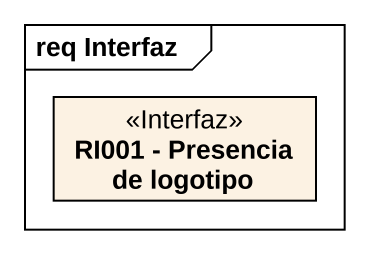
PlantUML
@startuml
mainframe req Interfaz
hide circle
hide empty members
class "RI001 - Presencia de logotipo" as RI001_Presencia_de_logotipo <<Interfaz>>
@enduml
